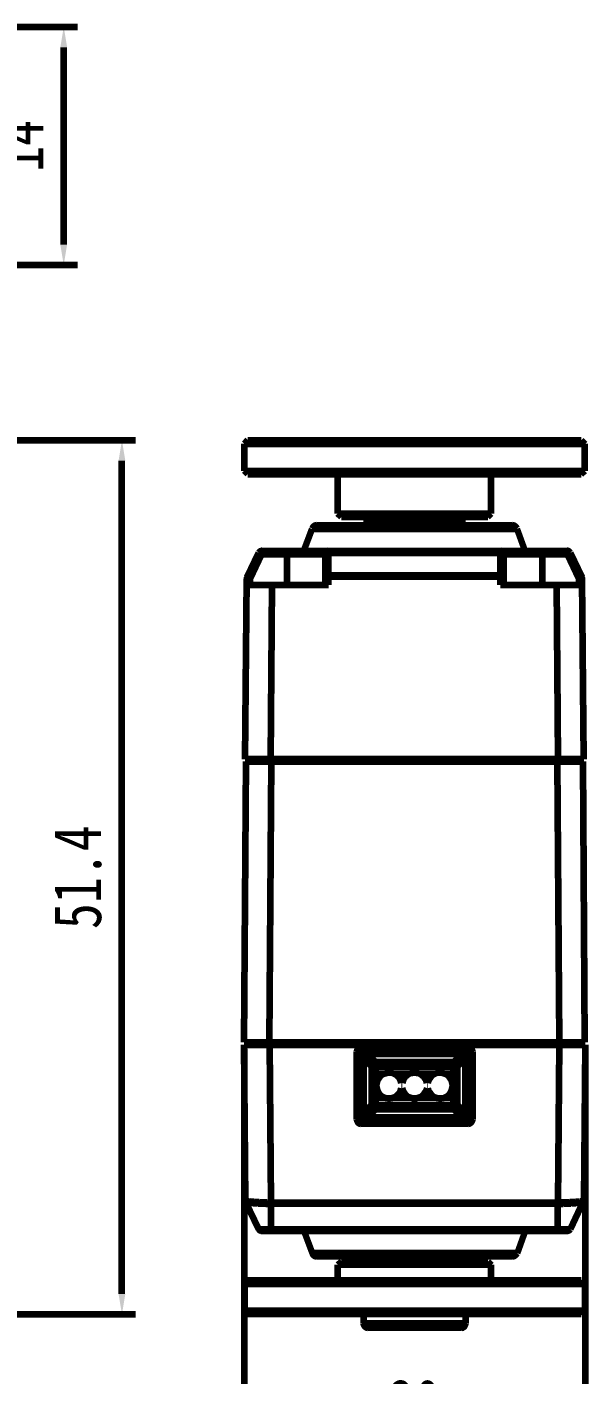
# Model space of a CAD drawing. Header units: millimetres. Extents: x 972 to 22778, y 47 to 2548.
# Drawn here: x 22744.7 to 22777.5, y 1263.5 to 1342.7 of the extents above; entities that cross this region are included whole.
import ezdxf

# ---------------------------------------------------------------- set-up
doc = ezdxf.new("R2010")
doc.units = ezdxf.units.MM
doc.header["$LTSCALE"] = 10
doc.header["$PDMODE"] = 3
doc.header["$PDSIZE"] = 0.3125
doc.layers.get('Defpoints').update_dxf_attribs({"linetype": 'CONTINUOUS'})
doc.layers.add('7_ALL_FEATURES', color=7, linetype='CONTINUOUS', lineweight=100)
doc.styles.get("Standard").update_dxf_attribs({"font": 'txt', "width": 0.8})
doc.dimstyles.new('lqq', dxfattribs={"dimscale": 0.8, "dimtxt": 3.5, "dimasz": 1.5, "dimexe": 1, "dimexo": 0.3, "dimgap": 1.5, "dimtad": 1, "dimtoh": 1, "dimdsep": 46, "dimtxsty": 'Standard', "dimcen": 2.5, "dimclrd": 4, "dimclre": 4, "dimclrt": 3, "dimazin": 2, "dimtfac": 0.714286, "dimtmove": 0, "dimatfit": 3, "dimfxl": 1, "dimtolj": 1, "dimtzin": 0, "dimlwd": -1, "dimlwe": -1, "dimarcsym": 0})

# ---------------------------------------------------------------- blocks, each defined once
blk = doc.blocks.new('*D13')
at = {"layer": '7_ALL_FEATURES', "color": 4, "linetype": 'Continuous'}
for p, q in [((22757.47, 1282.583), (22757.47, 1258.315)), ((22777.509, 1282.583), (22777.509, 1258.315)), ((22758.67, 1259.115), (22776.309, 1259.115))]:
    blk.add_line(p, q, dxfattribs=at)
at = {"layer": '7_ALL_FEATURES', "color": 4, "linetype": 'Continuous', "lineweight": -3}
for points in [[(22758.67, 1259.315), (22758.67, 1258.915), (22757.47, 1259.115)], [(22776.309, 1259.315), (22776.309, 1258.915), (22777.509, 1259.115)]]:
    blk.add_solid(points, dxfattribs=at)
at = {"layer": 'Defpoints', "color": 0, "linetype": 'Continuous', "lineweight": -3}
for p in [(22757.47, 1282.823), (22777.509, 1282.823), (22777.509, 1259.115)]:
    blk.add_point(p, dxfattribs=at)
at = {"layer": '7_ALL_FEATURES', "color": 3, "linetype": 'Continuous', "insert": (22767.49, 1261.715), "char_height": 2.8, "attachment_point": 5}
blk.add_mtext('\\A1;20', dxfattribs=at)
blk = doc.blocks.new('*D22')
at = {"layer": '7_ALL_FEATURES', "color": 4}
for p, q in [((22727.679, 1318.373), (22751.093, 1318.373)), ((22750.293, 1268.173), (22750.293, 1317.173)), ((22727.679, 1266.973), (22751.093, 1266.973))]:
    blk.add_line(p, q, dxfattribs=at)
at = {"layer": '7_ALL_FEATURES', "color": 4, "lineweight": -3}
for points in [[(22750.093, 1317.173), (22750.493, 1317.173), (22750.293, 1318.373)], [(22750.093, 1268.173), (22750.493, 1268.173), (22750.293, 1266.973)]]:
    blk.add_solid(points, dxfattribs=at)
at = {"layer": 'Defpoints', "color": 0, "lineweight": -3}
for p in [(22727.439, 1318.373), (22750.293, 1318.373), (22727.439, 1266.973)]:
    blk.add_point(p, dxfattribs=at)
at = {"layer": '7_ALL_FEATURES', "color": 3, "lineweight": -3, "insert": (22747.693, 1292.673), "char_height": 2.8, "attachment_point": 5, "rotation": 90}
blk.add_mtext('\\A1;51.4', dxfattribs=at)
blk = doc.blocks.new('*D23')
at = {"layer": '7_ALL_FEATURES', "color": 4}
for p, q in [((22717.879, 1342.682), (22747.673, 1342.682)), ((22746.873, 1329.882), (22746.873, 1341.482)), ((22717.879, 1328.682), (22747.673, 1328.682))]:
    blk.add_line(p, q, dxfattribs=at)
at = {"layer": '7_ALL_FEATURES', "color": 4, "lineweight": -3}
for points in [[(22746.673, 1341.482), (22747.073, 1341.482), (22746.873, 1342.682)], [(22746.673, 1329.882), (22747.073, 1329.882), (22746.873, 1328.682)]]:
    blk.add_solid(points, dxfattribs=at)
at = {"layer": 'Defpoints', "color": 0, "lineweight": -3}
for p in [(22717.639, 1342.682), (22746.873, 1342.682), (22717.639, 1328.682)]:
    blk.add_point(p, dxfattribs=at)
at = {"layer": '7_ALL_FEATURES', "color": 3, "lineweight": -3, "insert": (22744.273, 1335.682), "char_height": 2.8, "attachment_point": 5, "rotation": 90}
blk.add_mtext('\\A1;14', dxfattribs=at)

msp = doc.modelspace()

# ---------------------------------------------------------------- linework, layer by layer
at = {"layer": '7_ALL_FEATURES', "color": 7, "linetype": 'Continuous'}
for p, q in [((22757.69, 1318.373), (22757.49, 1318.173)), ((22757.69, 1318.373), (22777.29, 1318.373)), ((22777.29, 1318.373), (22777.49, 1318.173)), ((22757.49, 1318.173), (22777.49, 1318.173)), ((22757.49, 1316.573), (22757.49, 1318.173)), ((22777.49, 1316.573), (22777.49, 1318.173)), ((22757.49, 1316.573), (22777.49, 1316.573)), ((22757.69, 1316.373), (22757.49, 1316.573)), ((22757.69, 1316.373), (22777.29, 1316.373)), ((22762.99, 1314.073), (22762.99, 1316.373)), ((22771.99, 1314.073), (22771.99, 1316.373)), ((22777.29, 1316.373), (22777.49, 1316.573)), ((22762.99, 1314.073), (22771.99, 1314.073)), ((22763.19, 1313.873), (22762.99, 1314.073)), ((22763.19, 1313.873), (22771.79, 1313.873)), ((22764.99, 1313.873), (22764.99, 1313.473)), ((22767.49, 1313.873), (22767.49, 1313.373)), ((22769.99, 1313.873), (22769.99, 1313.473)), ((22771.79, 1313.873), (22771.99, 1314.073)), ((22760.99, 1311.873), (22761.464, 1313.175)), ((22761.464, 1313.175), (22773.516, 1313.175)), ((22761.746, 1313.373), (22773.234, 1313.373)), ((22764.49, 1313.473), (22770.49, 1313.473)), ((22764.49, 1313.373), (22764.49, 1313.473)), ((22764.49, 1313.373), (22764.49, 1313.473)), ((22770.49, 1313.373), (22770.49, 1313.473)), ((22770.49, 1313.373), (22770.49, 1313.473)), ((22773.99, 1311.873), (22773.516, 1313.175)), ((22757.652, 1310.319), (22758.343, 1311.759)), ((22757.833, 1310.233), (22758.523, 1311.673)), ((22758.343, 1311.759), (22758.523, 1311.673)), ((22758.523, 1311.873), (22776.456, 1311.873)), ((22758.523, 1311.673), (22758.523, 1311.873)), ((22758.523, 1311.673), (22762.24, 1311.673)), ((22759.99, 1311.873), (22759.99, 1309.873)), ((22762.24, 1311.673), (22762.24, 1309.873)), ((22762.44, 1309.873), (22762.44, 1311.873)), ((22762.44, 1311.759), (22772.54, 1311.759)), ((22772.54, 1309.873), (22772.54, 1311.873)), ((22772.74, 1311.673), (22776.456, 1311.673)), ((22772.74, 1309.873), (22772.74, 1311.673)), ((22774.99, 1311.873), (22774.99, 1309.873)), ((22776.456, 1311.873), (22776.456, 1311.673)), ((22776.456, 1311.673), (22776.637, 1311.759)), ((22776.456, 1311.673), (22777.147, 1310.233)), ((22776.637, 1311.759), (22777.327, 1310.319)), ((22772.54, 1310.425), (22762.44, 1310.425)), ((22757.54, 1299.623), (22757.633, 1310.234)), ((22757.63, 1309.873), (22762.44, 1309.873)), ((22757.633, 1310.234), (22757.833, 1310.233)), ((22757.833, 1310.233), (22757.652, 1310.319)), ((22757.83, 1309.873), (22757.833, 1310.233)), ((22759.04, 1299.623), (22759.13, 1309.873)), ((22762.44, 1310.341), (22762.24, 1310.339)), ((22772.54, 1310.341), (22762.44, 1310.341)), ((22772.54, 1310.341), (22772.74, 1310.339)), ((22772.54, 1309.873), (22777.35, 1309.873)), ((22775.939, 1299.623), (22775.85, 1309.873)), ((22777.327, 1310.319), (22777.147, 1310.233)), ((22777.347, 1310.234), (22777.147, 1310.233)), ((22777.147, 1310.233), (22777.15, 1309.873)), ((22777.439, 1299.623), (22777.347, 1310.234)), ((22757.475, 1282.973), (22757.59, 1299.473)), ((22777.439, 1299.623), (22757.54, 1299.623)), ((22757.59, 1299.473), (22777.39, 1299.473)), ((22758.32, 1299.473), (22758.32, 1299.623)), ((22758.974, 1282.973), (22759.09, 1299.473)), ((22759.32, 1299.473), (22759.32, 1299.623)), ((22775.66, 1299.473), (22775.66, 1299.623)), ((22776.005, 1282.973), (22775.89, 1299.473)), ((22776.66, 1299.473), (22776.66, 1299.623)), ((22777.505, 1282.973), (22777.39, 1299.473)), ((22757.47, 1282.823), (22765.09, 1282.823)), ((22757.55, 1273.659), (22757.47, 1282.823)), ((22757.475, 1282.973), (22777.505, 1282.973)), ((22758.32, 1282.823), (22758.32, 1282.973)), ((22758.97, 1282.823), (22759.051, 1273.553)), ((22759.32, 1282.823), (22759.32, 1282.973)), ((22764.34, 1278.173), (22764.34, 1282.673)), ((22764.34, 1282.673), (22770.64, 1282.673)), ((22765.09, 1282.823), (22765.09, 1282.673)), ((22769.89, 1282.823), (22769.89, 1282.673)), ((22769.89, 1282.823), (22777.509, 1282.823)), ((22770.64, 1278.173), (22770.64, 1282.673)), ((22775.66, 1282.823), (22775.66, 1282.973)), ((22775.928, 1273.553), (22776.009, 1282.823)), ((22776.66, 1282.823), (22776.66, 1282.973)), ((22777.509, 1282.823), (22777.429, 1273.659)), ((22764.09, 1278.423), (22764.09, 1282.423)), ((22764.09, 1282.423), (22770.89, 1282.423)), ((22764.49, 1282.024), (22764.49, 1278.821)), ((22764.49, 1282.024), (22764.962, 1281.552)), ((22764.738, 1282.273), (22765.21, 1281.8)), ((22770.242, 1282.273), (22764.738, 1282.273)), ((22770.242, 1282.273), (22769.769, 1281.8)), ((22770.49, 1282.024), (22770.017, 1281.552)), ((22770.49, 1278.821), (22770.49, 1282.024)), ((22770.89, 1282.423), (22770.89, 1278.423)), ((22764.962, 1281.552), (22764.962, 1279.293)), ((22764.962, 1281.552), (22770.017, 1281.552)), ((22765.21, 1279.045), (22765.21, 1281.8)), ((22769.769, 1281.8), (22765.21, 1281.8)), ((22765.29, 1281.123), (22765.29, 1280.692)), ((22765.72, 1281.123), (22765.29, 1281.123)), ((22767.22, 1281.123), (22766.259, 1281.123)), ((22766.64, 1280.789), (22766.64, 1281.123)), ((22766.64, 1280.789), (22766.64, 1281.123)), ((22768.72, 1281.123), (22767.759, 1281.123)), ((22769.69, 1281.123), (22769.259, 1281.123)), ((22769.69, 1280.692), (22769.69, 1281.123)), ((22769.769, 1279.045), (22769.769, 1281.8)), ((22770.017, 1279.293), (22770.017, 1281.552)), ((22766.755, 1280.573), (22766.725, 1280.573)), ((22766.755, 1280.273), (22766.725, 1280.273)), ((22768.255, 1280.573), (22768.225, 1280.573)), ((22768.255, 1280.273), (22768.225, 1280.273)), ((22765.29, 1280.153), (22765.29, 1279.723)), ((22765.29, 1279.723), (22765.72, 1279.723)), ((22766.259, 1279.723), (22767.22, 1279.723)), ((22766.64, 1279.723), (22766.64, 1280.056)), ((22766.64, 1279.723), (22766.64, 1280.056)), ((22767.759, 1279.723), (22768.72, 1279.723)), ((22769.259, 1279.723), (22769.69, 1279.723)), ((22769.69, 1279.723), (22769.69, 1280.153)), ((22764.49, 1278.821), (22764.962, 1279.293)), ((22764.738, 1278.573), (22765.21, 1279.045)), ((22764.962, 1279.293), (22770.017, 1279.293)), ((22765.21, 1279.045), (22769.769, 1279.045)), ((22770.242, 1278.573), (22769.769, 1279.045)), ((22770.49, 1278.821), (22770.017, 1279.293)), ((22764.09, 1278.423), (22770.89, 1278.423)), ((22770.64, 1278.173), (22764.34, 1278.173)), ((22764.738, 1278.573), (22770.242, 1278.573)), ((22757.57, 1273.574), (22757.57, 1273.574)), ((22758.331, 1271.986), (22757.57, 1273.574)), ((22759.051, 1273.553), (22759.049, 1273.468)), ((22759.051, 1273.553), (22759.071, 1273.553)), ((22759.071, 1273.553), (22759.071, 1273.469)), ((22759.071, 1273.553), (22775.909, 1273.553)), ((22759.071, 1271.986), (22759.071, 1273.469)), ((22775.909, 1273.468), (22759.071, 1273.469)), ((22775.909, 1273.553), (22775.928, 1273.553)), ((22775.909, 1273.553), (22775.909, 1273.468)), ((22775.909, 1273.468), (22775.931, 1273.468)), ((22775.909, 1271.986), (22775.909, 1273.468)), ((22775.928, 1273.553), (22775.931, 1273.468)), ((22776.648, 1271.986), (22777.409, 1273.574)), ((22777.277, 1273.626), (22777.407, 1273.648)), ((22777.407, 1273.648), (22777.423, 1273.653)), ((22777.409, 1273.574), (22777.412, 1273.581)), ((22777.423, 1273.653), (22777.429, 1273.659)), ((22758.331, 1271.986), (22758.356, 1271.986)), ((22758.356, 1271.986), (22759.071, 1271.986)), ((22758.512, 1271.873), (22776.468, 1271.873)), ((22759.071, 1271.986), (22759.071, 1271.873)), ((22759.071, 1271.986), (22775.909, 1271.986)), ((22760.99, 1271.873), (22761.464, 1270.57)), ((22773.99, 1271.873), (22773.516, 1270.57)), ((22775.909, 1271.986), (22776.648, 1271.986)), ((22775.909, 1271.986), (22775.909, 1271.873)), ((22773.516, 1270.57), (22761.464, 1270.57)), ((22773.234, 1270.373), (22761.746, 1270.373)), ((22763.19, 1270.073), (22762.99, 1269.873)), ((22771.79, 1270.073), (22763.19, 1270.073)), ((22763.74, 1270.373), (22763.74, 1270.073)), ((22771.24, 1270.373), (22771.24, 1270.073)), ((22771.79, 1270.073), (22771.99, 1269.873)), ((22762.99, 1268.973), (22762.99, 1269.873)), ((22771.99, 1269.873), (22762.99, 1269.873)), ((22771.99, 1268.973), (22771.99, 1269.873)), ((22757.69, 1268.973), (22757.49, 1268.773)), ((22757.49, 1268.773), (22757.49, 1267.173)), ((22757.49, 1268.773), (22777.49, 1268.773)), ((22757.69, 1268.973), (22777.29, 1268.973)), ((22777.29, 1268.973), (22777.49, 1268.773)), ((22777.49, 1268.773), (22777.49, 1267.173)), ((22757.69, 1266.973), (22757.49, 1267.173)), ((22777.49, 1267.173), (22757.49, 1267.173)), ((22777.29, 1266.973), (22757.69, 1266.973)), ((22764.49, 1266.973), (22764.49, 1266.423)), ((22770.49, 1266.973), (22770.49, 1266.423)), ((22777.29, 1266.973), (22777.49, 1267.173)), ((22770.49, 1266.423), (22764.49, 1266.423)), ((22770.24, 1266.173), (22764.74, 1266.173))]:
    msp.add_line(p, q, dxfattribs=at)
for centre, radius, start, end in [((22761.746, 1313.073), 0.3, 90, 160), ((22773.234, 1313.073), 0.3, 20, 90), ((22758.523, 1311.673), 0.2, 90, 154.39006), ((22762.44, 1311.673), 0.2, 90, 180), ((22772.54, 1311.673), 0.2, 0, 90), ((22776.456, 1311.673), 0.2, 25.60994, 90), ((22757.833, 1310.233), 0.2, 154.39007, 179.5), ((22777.147, 1310.233), 0.2, 0.5, 25.60993), ((22764.34, 1282.423), 0.25, 90, 180), ((22770.64, 1282.423), 0.25, 0, 90), ((22765.99, 1280.423), 0.75, 11.53696, 348.46304), ((22767.49, 1280.423), 0.75, 11.53696, 168.46304), ((22768.99, 1280.423), 0.75, 191.53696, 168.46304), ((22767.49, 1280.423), 0.75, 191.53696, 348.46304), ((22764.34, 1278.423), 0.25, 180, 270), ((22770.64, 1278.423), 0.25, 270, 0), ((22757.75, 1273.661), 0.2, 180.5, 205.60961), ((22757.751, 1273.66), 0.2, 180.47915, 197.09058), ((22757.75, 1273.66), 0.2, 197.14146, 205.60373), ((22759.067, 1274.232), 0.764, 268.60397, 270.2707), ((22777.405, 1273.576), 0.00467, 331.26209, 334.45093), ((22777.229, 1273.661), 0.2, 334.39006, 359.5), ((22777.229, 1273.66), 0.2, 336.51605, 341.8248), ((22777.228, 1273.66), 0.201, 341.88184, 359.50264), ((22758.512, 1272.073), 0.2, 205.61438, 270.00892), ((22758.512, 1272.073), 0.2, 269.98879, 270), ((22776.468, 1272.073), 0.2, 270, 334.39431), ((22776.468, 1272.073), 0.2, 291.45464, 303.81214), ((22761.746, 1270.673), 0.3, 200, 270), ((22773.234, 1270.673), 0.3, 270, 340), ((22764.74, 1266.423), 0.25, 180, 270), ((22770.24, 1266.423), 0.25, 270, 0)]:
    msp.add_arc(centre, radius, start, end, dxfattribs=at)
for centre, major_axis, start_param, end_param in [((22764.742, 1282.021), (0.18, -0.18), 2.363887, 3.919298), ((22770.238, 1282.021), (0.18, 0.18), -0.777706, 0.777706), ((22764.742, 1278.824), (0.18, 0.18), 2.363887, 3.919298), ((22770.238, 1278.824), (0.18, -0.18), -0.777706, 0.777706)]:
    msp.add_ellipse(centre, major_axis=major_axis, ratio=0.984732, start_param=start_param, end_param=end_param, dxfattribs=at)
for points, knots in [([(22762.24, 1311.673), (22762.24, 1311.701), (22762.283, 1311.73), (22762.329, 1311.745), (22762.377, 1311.756), (22762.414, 1311.759), (22762.44, 1311.759)], [0, 0, 0, 0, 0.369506, 0.509787, 0.664735, 1, 1, 1, 1]), ([(22772.54, 1311.759), (22772.565, 1311.759), (22772.603, 1311.756), (22772.65, 1311.745), (22772.697, 1311.73), (22772.74, 1311.701), (22772.74, 1311.673)], [0, 0, 0, 0, 0.335271, 0.490223, 0.630506, 1, 1, 1, 1]), ([(22762.44, 1310.425), (22762.414, 1310.425), (22762.377, 1310.422), (22762.329, 1310.411), (22762.283, 1310.396), (22762.24, 1310.367), (22762.24, 1310.339)], [0, 0, 0, 0, 0.33526, 0.490207, 0.630489, 1, 1, 1, 1]), ([(22772.74, 1310.339), (22772.74, 1310.367), (22772.697, 1310.396), (22772.65, 1310.411), (22772.603, 1310.422), (22772.565, 1310.425), (22772.54, 1310.425)], [0, 0, 0, 0, 0.369508, 0.509789, 0.664737, 1, 1, 1, 1]), ([(22765.21, 1281.8), (22765.178, 1281.799), (22765.114, 1281.786), (22765.032, 1281.73), (22764.977, 1281.649), (22764.963, 1281.584), (22764.962, 1281.552)], [0, 0, 0, 0, 0.249512, 0.5, 0.750488, 1, 1, 1, 1]), ([(22770.017, 1281.552), (22770.017, 1281.584), (22770.003, 1281.649), (22769.947, 1281.73), (22769.866, 1281.786), (22769.801, 1281.799), (22769.769, 1281.8)], [0, 0, 0, 0, 0.249512, 0.5, 0.750488, 1, 1, 1, 1]), ([(22764.962, 1279.293), (22764.963, 1279.261), (22764.977, 1279.196), (22765.032, 1279.115), (22765.114, 1279.059), (22765.178, 1279.046), (22765.21, 1279.045)], [0, 0, 0, 0, 0.249512, 0.5, 0.750488, 1, 1, 1, 1]), ([(22769.769, 1279.045), (22769.801, 1279.046), (22769.866, 1279.059), (22769.947, 1279.115), (22770.003, 1279.196), (22770.017, 1279.261), (22770.017, 1279.293)], [0, 0, 0, 0, 0.249512, 0.5, 0.750488, 1, 1, 1, 1]), ([(22757.55, 1273.659), (22757.551, 1273.657), (22757.556, 1273.654), (22757.57, 1273.648), (22757.584, 1273.645), (22757.595, 1273.642)], [0, 0, 0, 0, 0.120764, 0.323365, 1, 1, 1, 1]), ([(22757.55, 1273.659), (22757.55, 1273.659), (22757.55, 1273.659), (22757.55, 1273.659), (22757.55, 1273.659)], [0, 0, 0, 0, 0.224716, 1, 1, 1, 1]), ([(22757.57, 1273.574), (22757.571, 1273.572), (22757.574, 1273.57), (22757.585, 1273.565), (22757.608, 1273.559), (22757.645, 1273.552), (22757.695, 1273.544), (22757.758, 1273.537), (22757.833, 1273.529), (22757.92, 1273.522), (22758.055, 1273.511), (22758.246, 1273.499), (22758.496, 1273.487), (22758.767, 1273.477), (22758.954, 1273.471), (22759.049, 1273.468)], [0, 0, 0, 0, 0.003109, 0.008134, 0.024707, 0.050223, 0.084526, 0.12732, 0.178227, 0.23678, 0.302462, 0.45269, 0.623316, 0.808072, 1, 1, 1, 1]), ([(22757.595, 1273.642), (22757.621, 1273.637), (22757.687, 1273.627), (22757.803, 1273.614), (22757.954, 1273.602), (22758.211, 1273.585), (22758.58, 1273.567), (22758.888, 1273.557), (22759.051, 1273.553)], [0, 0, 0, 0, 0.055426, 0.136495, 0.241075, 0.366366, 0.664965, 1, 1, 1, 1]), ([(22775.928, 1273.553), (22776.066, 1273.556), (22776.331, 1273.565), (22776.703, 1273.581), (22777.015, 1273.6), (22777.199, 1273.616), (22777.277, 1273.626)], [0, 0, 0, 0, 0.306496, 0.589136, 0.826333, 1, 1, 1, 1]), ([(22775.931, 1273.468), (22776.026, 1273.471), (22776.212, 1273.477), (22776.482, 1273.487), (22776.731, 1273.499), (22776.922, 1273.511), (22777.057, 1273.521), (22777.144, 1273.529), (22777.219, 1273.536), (22777.282, 1273.544), (22777.332, 1273.551), (22777.37, 1273.558), (22777.393, 1273.564), (22777.405, 1273.569), (22777.408, 1273.572), (22777.409, 1273.573)], [0, 0, 0, 0, 0.191494, 0.375789, 0.546027, 0.695982, 0.761614, 0.820187, 0.871176, 0.914127, 0.948665, 0.974497, 0.991466, 0.996698, 1, 1, 1, 1]), ([(22777.429, 1273.659), (22777.429, 1273.659), (22777.429, 1273.659), (22777.429, 1273.659), (22777.429, 1273.659)], [0, 0, 0, 0, 0.776279, 1, 1, 1, 1])]:
    msp.add_open_spline(points, degree=3, knots=knots, dxfattribs=at)

# ---------------------------------------------------------------- dimensions: what is measured, and where the dimension line sits
at = {"layer": '7_ALL_FEATURES', "lineweight": -3}
for base, p1, p2, picture, middle in [((22746.873, 1342.682), (22717.639, 1328.682), (22717.639, 1342.682), '*D23', (22744.273, 1335.682)), ((22750.293, 1318.373), (22727.439, 1266.973), (22727.439, 1318.373), '*D22', (22747.693, 1292.673))]:
    dim = msp.add_linear_dim(base=base, p1=p1, p2=p2, angle=90, dimstyle='lqq', dxfattribs=at)
    dim.commit()
    dim.dimension.update_dxf_attribs({"geometry": picture, "text_midpoint": middle})
at = {"layer": '7_ALL_FEATURES', "color": 7, "linetype": 'Continuous'}
dim = msp.add_linear_dim(base=(22777.509, 1259.115), p1=(22757.47, 1282.823), p2=(22777.509, 1282.823), text='20', dimstyle='lqq', dxfattribs=at)
dim.commit()
dim.dimension.update_dxf_attribs({"geometry": '*D13', "text_midpoint": (22767.49, 1261.715)})

doc.saveas('drawing.dxf')
